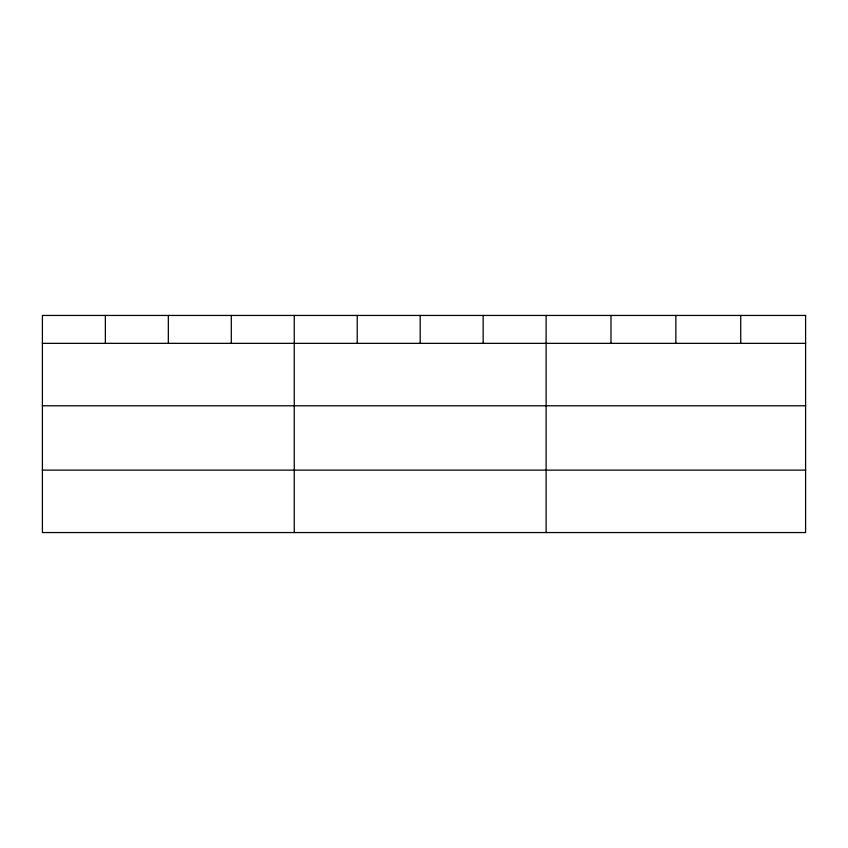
<?xml version="1.0" encoding="UTF-8"?>
<svg xmlns="http://www.w3.org/2000/svg" width="848" height="848" viewBox="0 0 848 848"><rect width="100%" height="100%" fill="white"/><g stroke="black" fill="none" stroke-linecap="round" stroke-linejoin="round"><path stroke-width="1.27" d="M42.4 343.345L805.6 343.345M42.4 405.789L805.6 405.789M42.4 470.121L805.6 470.121M740.728 315.445L740.728 343.345M675.856 315.445L675.856 343.345M610.984 315.445L610.984 343.345M546.112 315.445L546.112 532.555M483.148 315.445L483.148 343.345M420.184 315.445L420.184 343.345M357.22 315.445L357.22 343.345M294.256 315.445L294.256 532.555M231.292 315.445L231.292 343.345M168.328 315.445L168.328 343.345M105.364 315.445L105.364 343.345M805.6 315.445L42.4 315.445L42.4 532.555L805.6 532.555L805.6 315.445"/></g></svg>
